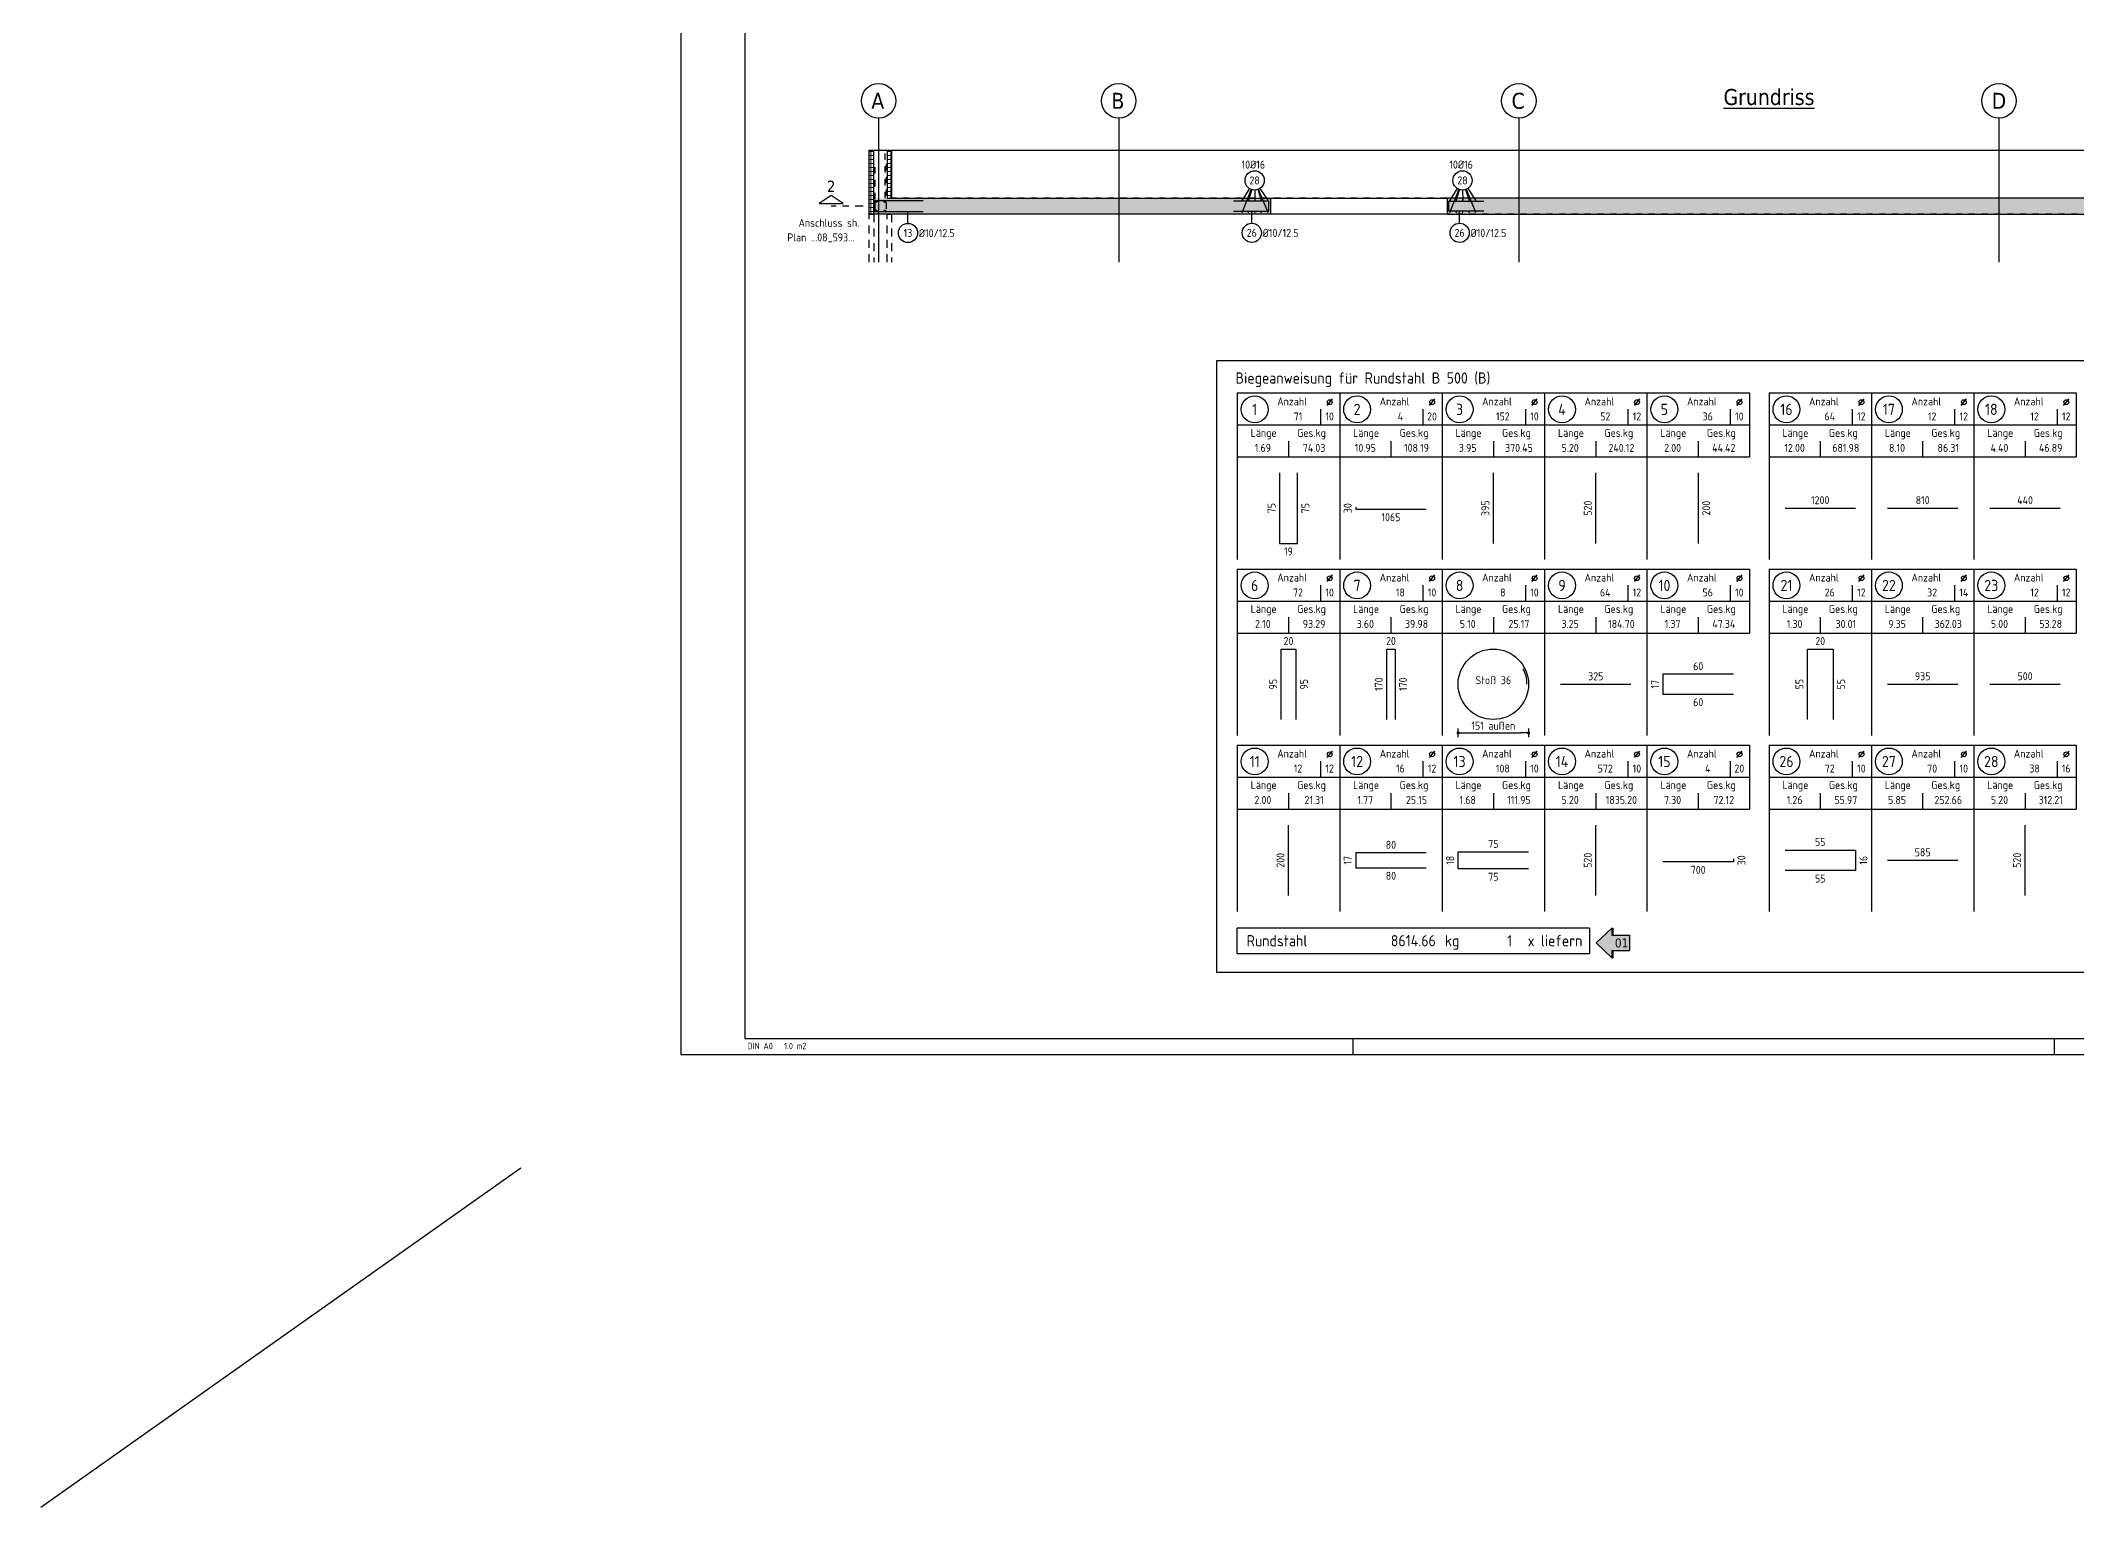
# Model space of a CAD drawing. Extents: x -10 to 76.6, y -8.8 to 49.1.
# Drawn here: x -10 to 21.8, y -7.07 to 15.83 of the extents above; entities that cross this region are included whole.
import ezdxf
from ezdxf.enums import TextEntityAlignment as Align

# ---------------------------------------------------------------- set-up
doc = ezdxf.new("R2010")
doc.units = 0
doc.header["$LTSCALE"] = 0.5
for name, pattern in [('AUSGEZOGEN', [1000.01, 1000, 0.01]), ('DASHDOTSMALL', [1.05, 0.5, -0.25, 0.05, -0.25]), ('HIDDEN2', [0.187, 0.125, -0.062]), ('PUNKT', [0.175, 0.05, -0.125]), ('STRICHPUNKT2', [0.55, 0.25, -0.125, 0.05, -0.125]), ('VERDECKT', [0.375, 0.25, -0.125])]:
    doc.linetypes.add(name, pattern=pattern)
for name, color, linetype in [('ACHSEN', 7, 'Continuous'), ('BETON', 7, 'Continuous'), ('DRUEBER', 7, 'Continuous'), ('grau_hell', 7, 'Continuous'), ('grau_mittel', 7, 'Continuous'), ('index', 7, 'Continuous'), ('MASSE', 7, 'Continuous'), ('OBJEKT', 7, 'Continuous'), ('RAHMEN', 7, 'Continuous'), ('RND', 7, 'Continuous'), ('RND_BILD', 7, 'Continuous'), ('SCHNITTE', 7, 'Continuous'), ('SFP_Achsen', 7, 'Continuous'), ('TEXT', 7, 'Continuous'), ('VERDECKT', 7, 'Continuous')]:
    doc.layers.add(name, color=color, linetype=linetype)
doc.layers.add('NOPLOT', color=7, linetype='Continuous', plot=False)
doc.layers.add('zila_01_rb_02_stb-fertig_05_schraff', color=144, linetype='Continuous', lineweight=9)
doc.styles.add('helv', font='tahoma.ttf')
doc.styles.add('txt', font='isocp.shx')
doc.dimstyles.new('DOT_I', dxfattribs={"dimscale": 0.5, "dimtxt": 0.25, "dimasz": 0.25, "dimexe": 0.1, "dimexo": 0.3, "dimgap": 0.1, "dimtad": 1, "dimdec": 3, "dimzin": 3, "dimtxsty": 'txt', "dimblk": 'DOT', "dimblk1": 'DOT', "dimblk2": 'DOT', "dimsah": 1, "dimcen": 0.1, "dimse1": 1, "dimse2": 1, "dimazin": 0, "dimtfac": 1, "dimtdec": 4, "dimtix": 1, "dimtmove": 2, "dimatfit": 3, "dimfxl": 0, "dimtvp": 1, "dimtolj": 1, "dimtzin": 0, "dimarcsym": 0})

# ---------------------------------------------------------------- blocks, each defined once
blk = doc.blocks.new('DINA0')
at = {"layer": 'NOPLOT', "color": 191, "linetype": 'AUSGEZOGEN'}
blk.add_line((-20, -14.146), (-5, -3.537), dxfattribs=at)
at = {"layer": 'RAHMEN'}
for p, q in [((0, 84.1), (0, 0)), ((0, 0), (118.9, 0))]:
    blk.add_line(p, q, dxfattribs=at)
at = {"layer": 'RAHMEN', "color": 5}
for p, q in [((2, 83.6), (2, 0.5)), ((2, 0.5), (118.4, 0.5))]:
    blk.add_line(p, q, dxfattribs=at)
at = {"layer": 'RAHMEN', "color": 7}
for p, q in [((21, 0), (21, 0.5)), ((42.9, 0.5), (42.9, 0))]:
    blk.add_line(p, q, dxfattribs=at)
at = {"layer": 'RAHMEN', "color": 7, "style": 'txt'}
blk.add_text('DIN A0   1.0 m2', height=0.2, dxfattribs=at).set_placement((2.083, 0.164))
blk = doc.blocks.new('SCHN-2')
at = {"layer": 'SCHNITTE', "color": 6, "linetype": 'Continuous'}
blk.add_lwpolyline([(0.378, 0.088), (0, 0.34), (-0.378, 0.088)], close=True, dxfattribs=at)
at = {"layer": 'SCHNITTE', "color": 1, "linetype": 'DASHDOTSMALL', "style": 'helv'}
blk.add_attdef('SCHN-2', text='', height=0.35, dxfattribs=at).set_placement((0, 0.45), align=Align.CENTER)
blk = doc.blocks.new('RND_HIN')
at = {"layer": 'RND', "color": 7, "linetype": 'Continuous'}
blk.add_circle((0, 0), 0.3, dxfattribs=at)
at = {"layer": 'RND', "color": 7, "linetype": 'Continuous', "style": 'txt'}
blk.add_attdef('POSI', text='', height=0.25, dxfattribs=at).set_placement((0, 0), align=Align.MIDDLE)
blk = doc.blocks.new('RND_LIS2')
at = {"layer": 'RND', "color": 3, "linetype": 'Continuous'}
for p, q in [((0, 0), (0, -5.2)), ((0, 0), (3.2, 0)), ((3.2, 0), (3.2, -2)), ((2.6, -0.503), (2.6, -1)), ((0, -1), (3.2, -1)), ((1.6, -1.503), (1.6, -2)), ((0, -2), (3.2, -2))]:
    blk.add_line(p, q, dxfattribs=at)
at = {"layer": 'RND', "color": 7, "linetype": 'Continuous'}
blk.add_line((2.805, -0.39), (2.973, -0.186), dxfattribs=at)
at = {"layer": 'RND', "color": 1, "linetype": 'Continuous'}
blk.add_circle((0.545, -0.513), 0.42, dxfattribs=at)
at = {"layer": 'RND', "color": 7, "linetype": 'Continuous'}
blk.add_circle((2.889, -0.288), 0.075, dxfattribs=at)
at = {"layer": 'RND', "color": 7, "linetype": 'Continuous', "style": 'txt'}
for s, p in [('Anzahl', (1.249, -0.391)), ('Länge', (0.42, -1.373)), ('Ges.kg', (1.872, -1.373))]:
    blk.add_text(s, height=0.25, dxfattribs=at).set_placement(p)
at = {"layer": 'RND', "color": 1, "linetype": 'Continuous', "style": 'txt'}
blk.add_attdef('POS1', text='', height=0.35, dxfattribs=at).set_placement((0.545, -0.513), align=Align.MIDDLE)
at = {"layer": 'RND', "color": 7, "linetype": 'Continuous', "style": 'txt'}
for tag, p in [('STK1', (1.897, -0.859)), ('DS1', (2.885, -0.859)), ('LANG1', (0.8, -1.841)), ('GEW', (2.4, -1.841))]:
    blk.add_attdef(tag, text='', height=0.25, dxfattribs=at).set_placement(p, align=Align.CENTER)
blk = doc.blocks.new('DOT')
at = {"layer": 'MASSE', "color": 7, "linetype": 'Continuous'}
for p, q in [((0, 0), (-1, 0)), ((0, 0.54), (0, -0.54))]:
    blk.add_line(p, q, dxfattribs=at)
at = {"layer": 'MASSE', "color": 7, "linetype": 'Continuous', "const_width": 0.2}
blk.add_lwpolyline([(-0.1, 0, 1), (0.1, 0, 1)], format="xyb", close=True, dxfattribs=at)
blk = doc.blocks.new('*D49')
at = {"layer": 'Defpoints', "color": 0, "linetype": 'AUSGEZOGEN', "transparency": 16777216}
for p in [(12.141, 5.783), (13.241, 5.783), (13.241, 5.023)]:
    blk.add_point(p, dxfattribs=at)
at = {"layer": 'RND_BILD', "color": 0, "linetype": 'AUSGEZOGEN', "lineweight": -2, "transparency": 16777216}
blk.add_line((12.266, 5.023), (13.116, 5.023), dxfattribs=at)
at = {"layer": 'RND_BILD', "color": 0, "linetype": 'AUSGEZOGEN', "lineweight": -2, "transparency": 16777216, "xscale": 0.125, "yscale": 0.125, "zscale": 0.125, "rotation": 180}
blk.add_blockref('DOT', (12.141, 5.023), dxfattribs=at)
at = {"layer": 'RND_BILD', "color": 0, "linetype": 'AUSGEZOGEN', "lineweight": -2, "transparency": 16777216, "xscale": 0.125, "yscale": 0.125, "zscale": 0.125}
blk.add_blockref('DOT', (13.241, 5.023), dxfattribs=at)
at = {"layer": 'RND_BILD', "color": 0, "linetype": 'AUSGEZOGEN', "transparency": 16777216, "insert": (12.691, 5.135), "char_height": 0.125, "attachment_point": 5, "style": 'txt'}
blk.add_mtext('\\A1;151 außen', dxfattribs=at)
blk = doc.blocks.new('RND_SUM')
at = {"layer": 'RND', "color": 5, "linetype": 'Continuous'}
for p, q in [((0, 0), (0, 0.8)), ((11, 0.8), (0, 0.8)), ((11, 0.8), (11, 0)), ((11, 0), (0, 0))]:
    blk.add_line(p, q, dxfattribs=at)
at = {"layer": 'RND', "color": 1, "linetype": 'Continuous', "style": 'txt'}
for s, p in [('Rundstahl', (0.292, 0.235)), ('kg', (6.483, 0.235))]:
    blk.add_text(s, height=0.35, dxfattribs=at).set_placement(p)
blk.add_text('x liefern', height=0.35, dxfattribs=at).set_placement((10.784, 0.235), align=Align.RIGHT)
for tag, p in [('RND-S', (6.203, 0.235)), ('RND-Z', (8.59, 0.235))]:
    blk.add_attdef(tag, text='', height=0.35, dxfattribs=at).set_placement(p, align=Align.RIGHT)
blk = doc.blocks.new('hin_ind5')
at = {"layer": 'grau_hell', "linetype": 'AUSGEZOGEN'}
h = blk.add_hatch(color=9, dxfattribs=at)
h.dxf.hatch_style = 2
h.paths.add_polyline_path([(0, 0), (0.619, -0.577), (0.619, -0.3), (1.306, -0.3), (1.306, 0.3), (0.619, 0.3), (0.619, 0.577)])
h.paths.add_polyline_path([(0.34, -0.274), (1.311, -0.274), (1.311, 0.274), (0.34, 0.274)], flags=9)
at = {"layer": 'OBJEKT', "linetype": 'AUSGEZOGEN'}
for points in [[(0.619, 0.3), (0.66, 0.3), (0.66, 0.577), (0.619, 0.577)], [(0.619, -0.577), (0.66, -0.577), (0.66, -0.3), (0.619, -0.3)]]:
    blk.add_hatch(color=1, dxfattribs=at).paths.add_polyline_path(points)
at = {"layer": 'OBJEKT', "color": 1, "linetype": 'AUSGEZOGEN'}
for p, q in [((0, 0), (0.619, 0.577)), ((0, 0), (0.619, -0.577)), ((0.619, 0.577), (0.619, 0.3)), ((0.619, 0.577), (0.66, 0.577)), ((0.619, 0.3), (1.306, 0.3)), ((0.66, 0.577), (0.66, 0.3)), ((1.306, 0.3), (1.306, -0.3)), ((0.619, -0.3), (0.619, -0.577)), ((0.619, -0.3), (1.306, -0.3)), ((0.66, -0.3), (0.66, -0.577))]:
    blk.add_line(p, q, dxfattribs=at)
at = {"layer": 'OBJEKT', "color": 7, "linetype": 'AUSGEZOGEN'}
blk.add_line((0.619, -0.577), (0.66, -0.577), dxfattribs=at)
at = {"layer": 'index', "color": 1, "linetype": 'Continuous', "style": 'helv'}
blk.add_attdef('INDEX', text='', height=0.35, rotation=360, dxfattribs=at).set_placement((1.259, 0), align=Align.MIDDLE_RIGHT)

msp = doc.modelspace()

# ---------------------------------------------------------------- hatches: boundary and pattern name
at = {"layer": 'grau_mittel'}
h = msp.add_hatch(color=61, dxfattribs=at)
h.paths.add_polyline_path([(35.864, 13.125), (35.864, 13.375), (11.969, 13.375), (11.969, 13.125)])
h.paths.add_polyline_path([(37.964, 13.375), (37.814, 13.375), (37.814, 13.125), (38.214, 13.125), (38.214, 13.375)])
h.paths.add_polyline_path([(9.209, 13.125), (9.209, 13.375), (3.189, 13.375), (3.014, 13.375), (3.014, 13.125)])
at = {"layer": 'zila_01_rb_02_stb-fertig_05_schraff', "linetype": 'AUSGEZOGEN'}
h = msp.add_hatch(dxfattribs=at)
h.set_pattern_fill('ANSI37', color=102, scale=0.5, angle=-45)
h.set_pattern_definition([(0, (-75.59596, -29.64306), (1e-17, 0.0625), []), (90, (-75.59596, -29.64306), (-0.0625, 2e-17), [])])
h.paths.add_polyline_path([(3.289, 14.125), (3.224, 14.125), (3.224, 13.375), (3.289, 13.375)])
h.paths.add_polyline_path([(3.014, 14.125), (2.939, 14.125), (2.939, 13.125), (3.014, 13.125)])

# ---------------------------------------------------------------- linework, layer by layer
at = {"color": 0, "linetype": 'ByBlock', "lineweight": -2}
msp.add_line((3.224, 13.125), (3.289, 13.125), dxfattribs=at)
at = {"layer": 'ACHSEN', "color": 140, "linetype": 'AUSGEZOGEN'}
for p, q in [((3.089, 14.625), (3.089, 12.375)), ((6.839, 14.625), (6.839, 12.375)), ((13.089, 14.625), (13.089, 12.375)), ((20.589, 14.625), (20.589, 12.375))]:
    msp.add_line(p, q, dxfattribs=at)
at = {"layer": 'BETON', "color": 6, "linetype": 'AUSGEZOGEN', "lineweight": -2}
msp.add_line((3.289, 14.125), (3.289, 13.375), dxfattribs=at)
at = {"layer": 'BETON', "color": 6, "linetype": 'AUSGEZOGEN'}
msp.add_line((3.014, 13.125), (2.939, 13.125), dxfattribs=at)
at = {"layer": 'BETON', "color": 6, "linetype": 'AUSGEZOGEN', "lineweight": -2}
for points in [[(3.014, 13.125), (2.939, 13.125), (2.939, 14.125)], [(3.224, 14.125), (3.224, 13.375), (9.209, 13.375), (9.209, 13.125), (3.014, 13.125), (3.014, 14.125)], [(11.969, 13.375), (11.969, 13.125), (35.864, 13.125), (35.864, 13.375), (11.969, 13.375)]]:
    msp.add_lwpolyline(points, dxfattribs=at)
at = {"layer": 'DRUEBER', "color": 7, "linetype": 'PUNKT', "lineweight": -2}
for points in [[(38.214, 14.125), (38.214, 13.125), (2.939, 13.125), (2.939, 14.125)], [(37.964, 14.125), (37.964, 13.375), (3.189, 13.375), (3.189, 14.125)]]:
    msp.add_lwpolyline(points, dxfattribs=at)
at = {"layer": 'NOPLOT', "color": 191, "linetype": 'AUSGEZOGEN'}
msp.add_line((2.939, 14.125), (38.214, 14.125), dxfattribs=at)
at = {"layer": 'OBJEKT', "color": 7, "linetype": 'AUSGEZOGEN'}
for p, q in [((9.209, 13.375), (11.969, 13.375)), ((11.969, 13.125), (9.209, 13.125))]:
    msp.add_line(p, q, dxfattribs=at)
at = {"layer": 'RND', "color": 102, "linetype": 'AUSGEZOGEN'}
for p, q in [((8.882, 13.526), (8.766, 13.343)), ((8.907, 13.514), (8.766, 13.158)), ((8.918, 13.51), (8.866, 13.343)), ((8.964, 13.503), (8.966, 13.343)), ((9.01, 13.511), (9.066, 13.343)), ((9.019, 13.514), (9.166, 13.158)), ((9.045, 13.528), (9.166, 13.343)), ((12.128, 13.526), (12.012, 13.343)), ((12.153, 13.514), (12.012, 13.158)), ((12.164, 13.51), (12.112, 13.343)), ((12.21, 13.503), (12.212, 13.343)), ((12.256, 13.511), (12.312, 13.343)), ((12.266, 13.514), (12.412, 13.158)), ((12.291, 13.528), (12.412, 13.343)), ((3.547, 12.982), (3.547, 13.16)), ((8.918, 12.984), (8.918, 13.17)), ((12.164, 12.984), (12.164, 13.17))]:
    msp.add_line(p, q, dxfattribs=at)
at = {"layer": 'RND', "color": 1, "linetype": 'HIDDEN2'}
msp.add_lwpolyline([(3.204, 13.91), (3.204, 13.16), (3.034, 13.16), (3.034, 13.91)], dxfattribs=at)
at = {"layer": 'RND', "color": 7, "linetype": 'AUSGEZOGEN', "const_width": 0.0125}
for points in [[(8.76, 13.343, -1), (8.772, 13.343, -1)], [(8.86, 13.343, -1), (8.872, 13.343, -1)], [(8.96, 13.343, -1), (8.972, 13.343, -1)], [(9.06, 13.343, -1), (9.072, 13.343, -1)], [(9.16, 13.343, -1), (9.172, 13.343, -1)], [(12.018, 13.343, 1), (12.006, 13.343, 1)], [(12.118, 13.343, 1), (12.106, 13.343, 1)], [(12.218, 13.343, 1), (12.206, 13.343, 1)], [(12.318, 13.343, 1), (12.306, 13.343, 1)], [(12.418, 13.343, 1), (12.406, 13.343, 1)], [(8.76, 13.158, 1), (8.772, 13.158, 1)], [(8.86, 13.158, 1), (8.872, 13.158, 1)], [(8.96, 13.158, 1), (8.972, 13.158, 1)], [(9.06, 13.158, 1), (9.072, 13.158, 1)], [(9.16, 13.158, 1), (9.172, 13.158, 1)], [(12.018, 13.158, -1), (12.006, 13.158, -1)], [(12.118, 13.158, -1), (12.106, 13.158, -1)], [(12.218, 13.158, -1), (12.206, 13.158, -1)], [(12.318, 13.158, -1), (12.306, 13.158, -1)], [(12.418, 13.158, -1), (12.406, 13.158, -1)]]:
    msp.add_lwpolyline(points, format="xyb", close=True, dxfattribs=at)
at = {"layer": 'RND', "color": 1, "linetype": 'AUSGEZOGEN'}
for points in [[(3.784, 13.16), (3.034, 13.16), (3.034, 13.34), (3.784, 13.34)], [(8.634, 13.17), (9.184, 13.17), (9.184, 13.33), (8.634, 13.33)], [(12.544, 13.17), (11.994, 13.17), (11.994, 13.33), (12.544, 13.33)]]:
    msp.add_lwpolyline(points, dxfattribs=at)
at = {"layer": 'RND', "color": 7, "linetype": 'AUSGEZOGEN'}
for centre in [(3.051, 13.32), (3.051, 13.177), (3.186, 13.32), (3.186, 13.177)]:
    msp.add_circle(centre, 0.0125, dxfattribs=at)
at = {"layer": 'RND_BILD', "color": 1, "linetype": 'AUSGEZOGEN'}
for points in [[(9.352, 9.083), (9.352, 7.983), (9.631, 7.983), (9.631, 9.083)], [(12.691, 7.983), (12.691, 9.083)], [(14.291, 7.983), (14.291, 9.083)], [(15.891, 9.083), (15.891, 7.983)], [(10.541, 8.548), (10.541, 8.517), (11.641, 8.517)], [(17.247, 8.533), (18.347, 8.533)], [(18.847, 8.533), (19.947, 8.533)], [(20.447, 8.533), (21.547, 8.533)], [(9.375, 5.233), (9.375, 6.333), (9.607, 6.333), (9.607, 5.233)], [(11.027, 5.233), (11.027, 6.333), (11.156, 6.333), (11.156, 5.233)], [(17.597, 5.233), (17.597, 6.333), (17.997, 6.333), (17.997, 5.233)], [(13.741, 5.783), (14.841, 5.783)], [(16.441, 5.939), (15.341, 5.939), (15.341, 5.627), (16.441, 5.627)], [(18.847, 5.783), (19.947, 5.783)], [(20.447, 5.783), (21.547, 5.783)], [(9.491, 2.483), (9.491, 3.583)], [(14.291, 2.483), (14.291, 3.583)], [(20.997, 2.483), (20.997, 3.583)], [(17.247, 3.193), (18.347, 3.193), (18.347, 2.873), (17.247, 2.873)], [(11.641, 3.15), (10.541, 3.15), (10.541, 2.916), (11.641, 2.916)], [(13.241, 2.901), (12.141, 2.901), (12.141, 3.165), (13.241, 3.165)], [(16.441, 3.056), (16.441, 3.009), (15.341, 3.009)], [(18.847, 3.033), (19.947, 3.033)]]:
    msp.add_lwpolyline(points, dxfattribs=at)
msp.add_circle((12.691, 5.783), 0.55, dxfattribs=at)
msp.add_arc((12.691, 5.783), 0.525, 360, 27.3198, dxfattribs=at)
at = {"layer": 'SCHNITTE', "color": 6, "linetype": 'STRICHPUNKT2'}
msp.add_line((2.848, 13.249), (2.348, 13.249), dxfattribs=at)
at = {"layer": 'SFP_Achsen', "color": 7, "linetype": 'AUSGEZOGEN'}
for centre in [(3.089, 14.896), (6.839, 14.896), (13.089, 14.896), (20.589, 14.896)]:
    msp.add_circle(centre, 0.27, dxfattribs=at)
at = {"layer": 'TEXT', "color": 1, "linetype": 'AUSGEZOGEN'}
msp.add_lwpolyline([(8.371, 10.841), (33.62, 10.841), (33.62, 1.282), (8.371, 1.282)], close=True, dxfattribs=at)
at = {"layer": 'VERDECKT', "color": 7, "linetype": 'VERDECKT', "lineweight": -2}
msp.add_line((3.289, 13.125), (3.289, 12.375), dxfattribs=at)
for points in [[(2.939, 12.375), (2.939, 13.125), (3.014, 13.125)], [(3.224, 12.375), (3.224, 13.125), (3.014, 13.125), (3.014, 12.375)]]:
    msp.add_lwpolyline(points, dxfattribs=at)

# ---------------------------------------------------------------- block references
at = {"xscale": 0.5, "yscale": 0.5, "zscale": 0.5}
msp.add_blockref('DINA0', (0, 0), dxfattribs=at)
at = {"layer": 'RND', "color": 7, "linetype": 'AUSGEZOGEN', "xscale": 0.5, "yscale": 0.5, "zscale": 0.5}
for p, values in [((8.962, 13.653), {'POSI': '28'}), ((12.209, 13.653), {'POSI': '28'}), ((3.547, 12.832), {'POSI': '13'}), ((8.918, 12.834), {'POSI': '26'}), ((12.164, 12.834), {'POSI': '26'})]:
    msp.add_blockref('RND_HIN', p, dxfattribs=at).add_auto_attribs(values)
at = {"layer": 'RND_BILD', "color": 6, "linetype": 'AUSGEZOGEN', "xscale": 0.5, "yscale": 0.5, "zscale": 0.5}
for p, values in [((8.691, 10.333), {'POS1': '1', 'STK1': '71', 'DS1': '10', 'LANG1': '1.69', 'GEW': '74.03'}), ((16.997, 7.583), {'POS1': '21', 'STK1': '26', 'DS1': '12', 'LANG1': '1.30', 'GEW': '30.01'})]:
    msp.add_blockref('RND_LIS2', p, dxfattribs=at).add_auto_attribs(values)
at = {"layer": 'RND_BILD', "color": 7, "linetype": 'AUSGEZOGEN'}
for name, p, xscale, yscale, zscale, values in [('RND_LIS2', (10.291, 10.333), 0.5, 0.5, 0.5, {'POS1': '2', 'STK1': '4', 'DS1': '20', 'LANG1': '10.95', 'GEW': '108.19'}), ('RND_LIS2', (11.891, 10.333), 0.5, 0.5, 0.5, {'POS1': '3', 'STK1': '152', 'DS1': '10', 'LANG1': '3.95', 'GEW': '370.45'}), ('RND_LIS2', (13.491, 10.333), 0.5, 0.5, 0.5, {'POS1': '4', 'STK1': '52', 'DS1': '12', 'LANG1': '5.20', 'GEW': '240.12'}), ('RND_LIS2', (15.091, 10.333), 0.5, 0.5, 0.5, {'POS1': '5', 'STK1': '36', 'DS1': '10', 'LANG1': '2.00', 'GEW': '44.42'}), ('RND_LIS2', (16.997, 10.333), 0.5, 0.5, 0.5, {'POS1': '16', 'STK1': '64', 'DS1': '12', 'LANG1': '12.00', 'GEW': '681.98'}), ('RND_LIS2', (18.597, 10.333), 0.5, 0.5, 0.5, {'POS1': '17', 'STK1': '12', 'DS1': '12', 'LANG1': '8.10', 'GEW': '86.31'}), ('RND_LIS2', (20.197, 10.333), 0.5, 0.5, 0.5, {'POS1': '18', 'STK1': '12', 'DS1': '12', 'LANG1': '4.40', 'GEW': '46.89'}), ('RND_LIS2', (8.691, 7.583), 0.5, 0.5, 0.5, {'POS1': '6', 'STK1': '72', 'DS1': '10', 'LANG1': '2.10', 'GEW': '93.29'}), ('RND_LIS2', (10.291, 7.583), 0.5, 0.5, 0.5, {'POS1': '7', 'STK1': '18', 'DS1': '10', 'LANG1': '3.60', 'GEW': '39.98'}), ('RND_LIS2', (11.891, 7.583), 0.5, 0.5, 0.5, {'POS1': '8', 'STK1': '8', 'DS1': '10', 'LANG1': '5.10', 'GEW': '25.17'}), ('RND_LIS2', (13.491, 7.583), 0.5, 0.5, 0.5, {'POS1': '9', 'STK1': '64', 'DS1': '12', 'LANG1': '3.25', 'GEW': '184.70'}), ('RND_LIS2', (15.091, 7.583), 0.5, 0.5, 0.5, {'POS1': '10', 'STK1': '56', 'DS1': '10', 'LANG1': '1.37', 'GEW': '47.34'}), ('RND_LIS2', (18.597, 7.583), 0.5, 0.5, 0.5, {'POS1': '22', 'STK1': '32', 'DS1': '14', 'LANG1': '9.35', 'GEW': '362.03'}), ('RND_LIS2', (20.197, 7.583), 0.5, 0.5, 0.5, {'POS1': '23', 'STK1': '12', 'DS1': '12', 'LANG1': '5.00', 'GEW': '53.28'}), ('RND_LIS2', (8.691, 4.833), 0.5, 0.5, 0.5, {'POS1': '11', 'STK1': '12', 'DS1': '12', 'LANG1': '2.00', 'GEW': '21.31'}), ('RND_LIS2', (10.291, 4.833), 0.5, 0.5, 0.5, {'POS1': '12', 'STK1': '16', 'DS1': '12', 'LANG1': '1.77', 'GEW': '25.15'}), ('RND_LIS2', (11.891, 4.833), 0.5, 0.5, 0.5, {'POS1': '13', 'STK1': '108', 'DS1': '10', 'LANG1': '1.68', 'GEW': '111.95'}), ('RND_LIS2', (13.491, 4.833), 0.5, 0.5, 0.5, {'POS1': '14', 'STK1': '572', 'DS1': '10', 'LANG1': '5.20', 'GEW': '1835.20'}), ('RND_LIS2', (15.091, 4.833), 0.5, 0.5, 0.5, {'POS1': '15', 'STK1': '4', 'DS1': '20', 'LANG1': '7.30', 'GEW': '72.12'}), ('RND_LIS2', (16.997, 4.833), 0.5, 0.5, 0.5, {'POS1': '26', 'STK1': '72', 'DS1': '10', 'LANG1': '1.26', 'GEW': '55.97'}), ('RND_LIS2', (18.597, 4.833), 0.5, 0.5, 0.5, {'POS1': '27', 'STK1': '70', 'DS1': '10', 'LANG1': '5.85', 'GEW': '252.66'}), ('RND_LIS2', (20.197, 4.833), 0.5, 0.5, 0.5, {'POS1': '28', 'STK1': '38', 'DS1': '16', 'LANG1': '5.20', 'GEW': '312.21'}), ('RND_SUM', (8.691, 1.572), 0.5, 0.5, 0.5, {'RND-S': '8614.66', 'RND-Z': '1'}), ('hin_ind5', (14.296, 1.742), 0.4, 0.4, 0.4, {'INDEX': '01'})]:
    msp.add_blockref(name, p, dxfattribs=dict(at, xscale=xscale, yscale=yscale, zscale=zscale)).add_auto_attribs(values)
at = {"layer": 'SCHNITTE', "color": 6, "linetype": 'STRICHPUNKT2', "xscale": 0.5, "yscale": 0.5, "zscale": 0.5}
msp.add_blockref('SCHN-2', (2.348, 13.249), dxfattribs=at).add_auto_attribs({'SCHN-2': '2'})

# ---------------------------------------------------------------- texts
at = {"layer": 'OBJEKT', "color": 6, "linetype": 'AUSGEZOGEN', "style": 'helv'}
msp.add_text('%%uGrundriss', height=0.25, dxfattribs=at).set_placement((16.286, 15.081), align=Align.TOP_LEFT)
at = {"layer": 'RND_BILD', "color": 7, "linetype": 'AUSGEZOGEN', "style": 'txt'}
for s, rotation, p in [('75', 90, (9.227, 8.533)), ('75', 90, (9.756, 8.533)), ('30', 90, (10.416, 8.533)), ('395', 90, (12.566, 8.533)), ('520', 90, (14.166, 8.533)), ('200', 90, (16.016, 8.533)), ('1065', 360, (11.091, 8.392)), ('95', 90, (9.25, 5.783)), ('95', 90, (9.732, 5.783)), ('170', 90, (10.902, 5.783)), ('170', 90, (11.281, 5.783)), ('17', 90, (15.216, 5.783)), ('55', 90, (17.472, 5.783)), ('55', 90, (18.122, 5.783)), ('200', 90, (9.366, 3.033)), ('17', 90, (10.416, 3.033)), ('18', 90, (12.016, 3.033)), ('520', 90, (14.166, 3.033)), ('30', 90, (16.566, 3.033)), ('16', 90, (18.472, 3.033)), ('520', 90, (20.872, 3.033))]:
    msp.add_text(s, height=0.125, rotation=rotation, dxfattribs=at).set_placement(p, align=Align.MIDDLE)
for s, p in [('1200', (17.797, 8.658)), ('810', (19.397, 8.658)), ('440', (20.997, 8.658)), ('19', (9.491, 7.858)), ('20', (9.491, 6.458)), ('20', (11.091, 6.458)), ('20', (17.797, 6.458)), ('60', (15.891, 6.064)), ('325', (14.291, 5.908)), ('935', (19.397, 5.908)), ('500', (20.997, 5.908)), ('60', (15.891, 5.502)), ('80', (11.091, 3.275)), ('75', (12.691, 3.29)), ('55', (17.797, 3.318)), ('585', (19.397, 3.158)), ('700', (15.891, 2.884)), ('80', (11.091, 2.791)), ('75', (12.691, 2.776)), ('55', (17.797, 2.748))]:
    msp.add_text(s, height=0.125, dxfattribs=at).set_placement(p, align=Align.MIDDLE)
msp.add_text('Stoß 36', height=0.125, dxfattribs=at).set_placement((12.691, 5.783), align=Align.CENTER)
at = {"layer": 'SFP_Achsen', "color": 6, "linetype": 'AUSGEZOGEN', "style": 'helv'}
for s, p in [('A', (2.975, 14.771)), ('B', (6.725, 14.771)), ('C', (12.975, 14.771)), ('D', (20.475, 14.771))]:
    msp.add_text(s, height=0.25, dxfattribs=at).set_placement(p)
at = {"layer": 'TEXT', "color": 7, "linetype": 'AUSGEZOGEN', "style": 'txt'}
for s, p in [('10%%C16', (8.758, 13.837)), ('10%%C16', (12.004, 13.837)), ('%%C10/12.5', (3.717, 12.767)), ('%%C10/12.5', (9.088, 12.769)), ('%%C10/12.5', (12.334, 12.769))]:
    msp.add_text(s, height=0.125, dxfattribs=at).set_placement(p)
at = {"layer": 'TEXT', "color": 1, "linetype": 'AUSGEZOGEN', "style": 'txt'}
for s, height, p in [('Anschluss sh.', 0.125, (1.837, 12.928)), ('Plan ...08_593...', 0.125, (1.663, 12.7)), ('Biegeanweisung für Rundstahl B 500 (B)', 0.175, (8.663, 10.479))]:
    msp.add_text(s, height=height, dxfattribs=at).set_placement(p)

# ---------------------------------------------------------------- dimensions: what is measured, and where the dimension line sits
at = {"layer": 'RND_BILD', "color": 7, "linetype": 'AUSGEZOGEN'}
dim = msp.add_linear_dim(base=(13.241, 5.023), p1=(12.141, 5.783), p2=(13.241, 5.783), text='151 außen', dimstyle='DOT_I', override={"dimdec": 0, "dimlfac": 100}, dxfattribs=at)
dim.commit()
dim.dimension.update_dxf_attribs({"geometry": '*D49', "text_midpoint": (12.691, 5.135)})

doc.saveas('drawing.dxf')
